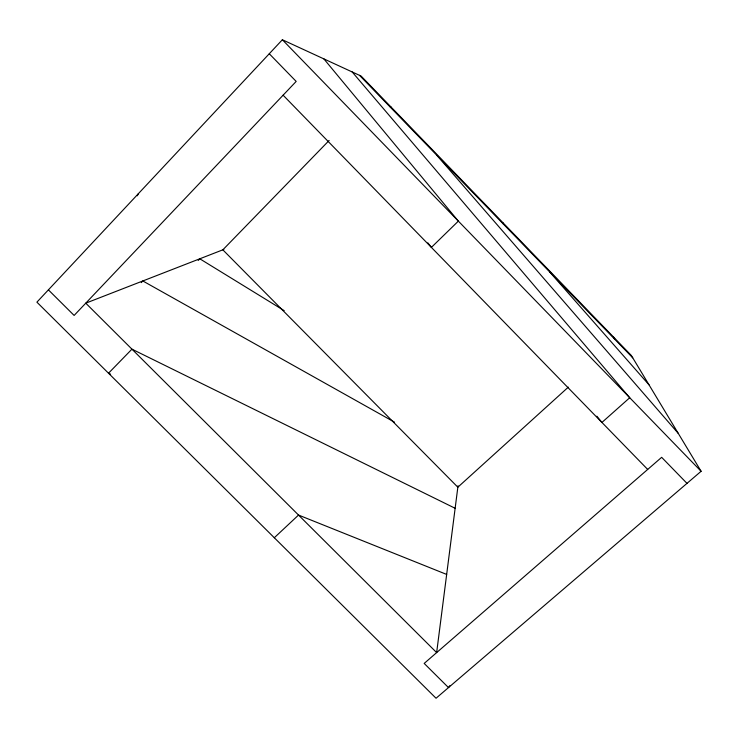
<?xml version="1.0" encoding="UTF-8"?>
<svg xmlns="http://www.w3.org/2000/svg" width="738" height="738" viewBox="0 0 738 738"><rect width="100%" height="100%" fill="white"/><g stroke="black" fill="none" stroke-linecap="round" stroke-linejoin="round"><path stroke-width="1.11" d="M458.03 485.733L436.647 652.604L85.765 303.17L223.826 249.444M137.314 195.791L138.338 193.725M449.793 685.694L448.492 687.595L424.184 663.425L661.654 457.32L686.986 483.372M282.368 39.751L36.9 302.156L436.047 698.249L701.1 471.287L631.304 355.439L361.122 76.079L282.368 39.751L701.1 471.287M141.253 282.608L142.821 280.966L394.535 422.173M198.218 260.44L199.804 258.798L284.213 310.652M329.13 140.478L222.848 249.831L457.846 487.209L568.334 387.127M274.305 537.744L298.53 515.059L446.665 574.432M389.71 106.549L390.974 106.936M110.608 374.194L108.514 373.225L131.945 349.157L455.143 508.288M48.404 289.868L74.123 315.44L296.178 81.42L269.278 53.754M283.106 95.193L647.696 469.433M359.507 75.331L632.752 357.838M549.699 271.971L648.979 384.784M436.933 155.377L678.259 433.381M352.183 71.955L629.726 397.736L601.931 422.459L596.876 416.204M323.871 58.892L458.363 221.123L431.389 247.396L427.846 242.848M613.656 337.192L614.911 339.397M503.27 223.051L503.279 223.983"/></g></svg>
